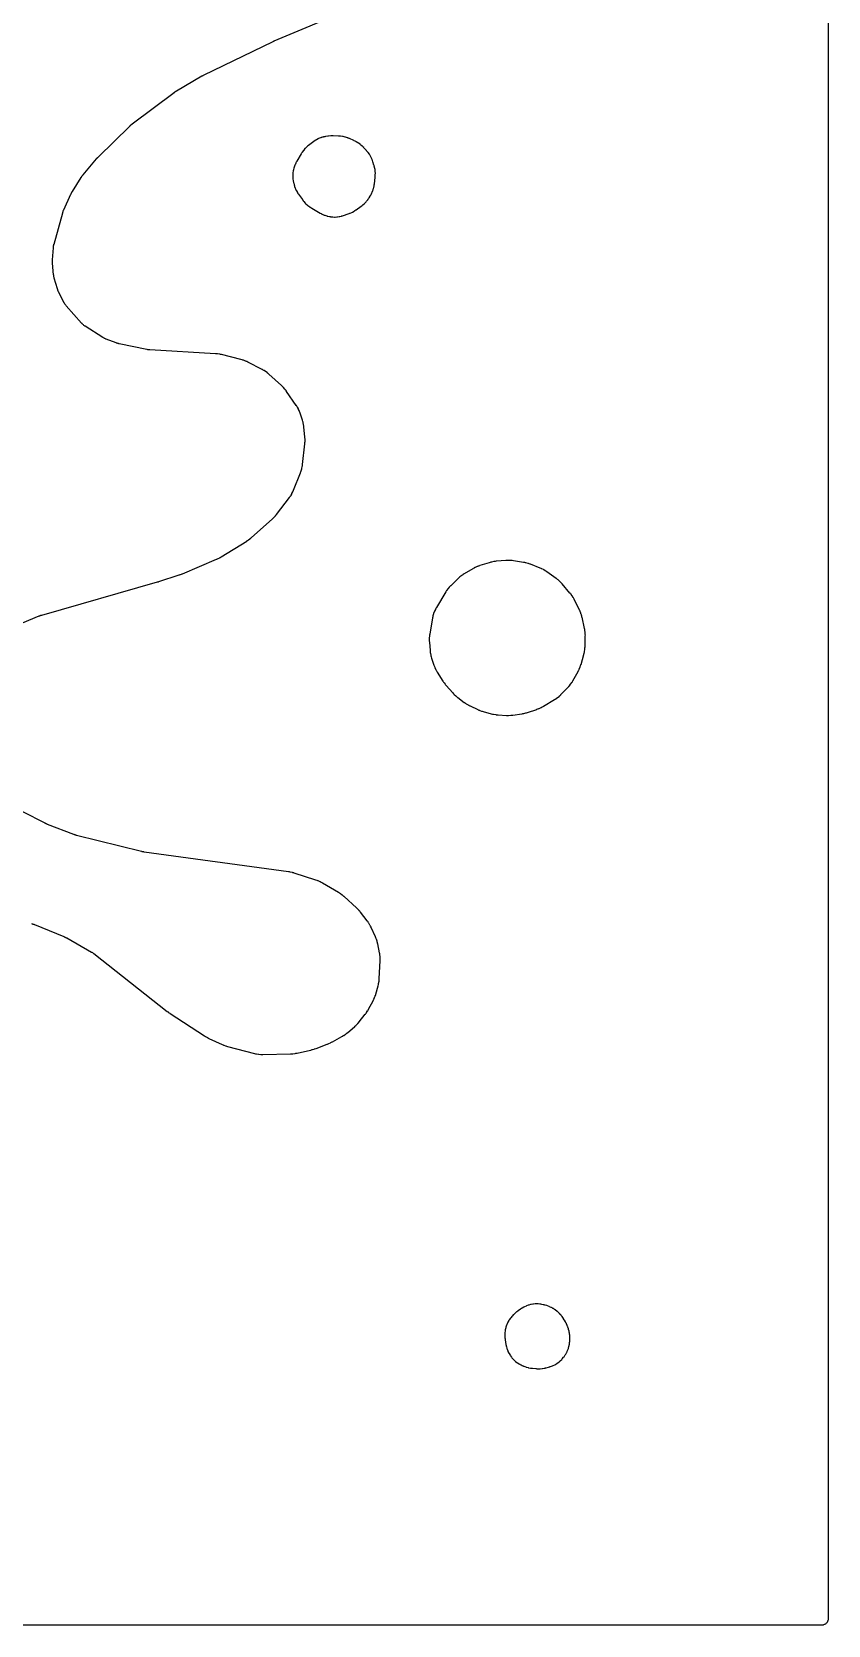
# Model space of a CAD drawing. Header units: millimetres. Extents: x 0 to 300, y 0 to 300.
# Drawn here: x 225 to 300.1, y -0.1 to 150 of the extents above; entities that cross this region are included whole.
import ezdxf

# ---------------------------------------------------------------- set-up
doc = ezdxf.new("R2010")
doc.units = ezdxf.units.MM
doc.layers.add('CUT', color=7, linetype='CONTINUOUS')

msp = doc.modelspace()

# ---------------------------------------------------------------- linework, layer by layer
at = {"layer": 'CUT'}
for points in [[(300.0625, 298.5625), (300.0625, 1.467), (300.0625, 1.4375), (300.0625, 0.5522), (300.0589, 0.4788), (300.0503, 0.4206), (300.036, 0.3635), (300.0162, 0.3082), (299.991, 0.255), (299.9608, 0.2046), (299.9257, 0.1573), (299.8863, 0.1137), (299.8427, 0.0743), (299.7954, 0.0392), (299.745, 0.009), (299.6918, -0.0162), (299.6365, -0.036), (299.5794, -0.0503), (299.5212, -0.0589), (299.4478, -0.0625), (298.5625, -0.0625), (1.4375, -0.0625)], [(223.5553, 94.0991), (225.7163, 94.9873), (225.7279, 94.992), (225.7552, 95.0027), (225.7669, 95.0073), (225.7812, 95.0127), (225.793, 95.017), (225.8205, 95.027), (225.8323, 95.0312), (225.8418, 95.0345), (225.8537, 95.0386), (225.8815, 95.0478), (225.8935, 95.0517), (225.9081, 95.0563), (225.9201, 95.06), (225.9481, 95.0684), (225.9602, 95.072), (236.869, 98.1899), (236.8739, 98.1913), (236.9079, 98.2013), (236.9132, 98.2029), (236.9555, 98.2158), (236.9606, 98.2174), (236.9939, 98.2279), (236.9994, 98.2296), (238.9204, 98.8545), (238.9326, 98.8586), (239.0111, 98.886), (239.0232, 98.8903), (239.1211, 98.9269), (239.1331, 98.9315), (239.2104, 98.9623), (239.2222, 98.9671), (242.4448, 100.3291), (242.4549, 100.3335), (242.5249, 100.3646), (242.5353, 100.3693), (242.5808, 100.3906), (242.6025, 100.4013), (242.7365, 100.4706), (242.757, 100.4817), (242.7921, 100.5016), (242.8016, 100.5071), (242.8667, 100.5457), (242.8772, 100.5521), (245.2837, 102.0445), (245.2945, 102.0513), (245.3643, 102.0967), (245.375, 102.1038), (245.4163, 102.132), (245.4372, 102.1468), (245.5706, 102.2463), (245.5908, 102.262), (245.6296, 102.2936), (245.6395, 102.3018), (245.7029, 102.3557), (245.7126, 102.3641), (247.6632, 104.0954), (247.6739, 104.1052), (247.7428, 104.1694), (247.7533, 104.1794), (247.7938, 104.219), (247.814, 104.2398), (247.9422, 104.3779), (247.9614, 104.3996), (247.9979, 104.4429), (248.0071, 104.4541), (248.066, 104.5277), (248.075, 104.5391), (249.308, 106.1559), (249.3162, 106.1669), (249.3682, 106.2384), (249.3761, 106.2495), (249.4064, 106.2933), (249.4214, 106.316), (249.5143, 106.4638), (249.5411, 106.5112), (249.6202, 106.6669), (249.6319, 106.6914), (249.6539, 106.7399), (249.6593, 106.7524), (249.6939, 106.8339), (249.6991, 106.8465), (250.3498, 108.4796), (250.3546, 108.4922), (250.3853, 108.5745), (250.3899, 108.5872), (250.4072, 108.6371), (250.4155, 108.6628), (250.4649, 108.8288), (250.4779, 108.8813), (250.5121, 109.0511), (250.5169, 109.0777), (250.525, 109.1299), (250.5269, 109.1432), (250.5384, 109.2303), (250.54, 109.2437), (250.7548, 111.2091), (250.7563, 111.2246), (250.7647, 111.3256), (250.7658, 111.3411), (250.7693, 111.4018), (250.7702, 111.433), (250.7712, 111.6354), (250.7706, 111.6666), (250.7677, 111.7274), (250.7668, 111.7429), (250.7594, 111.8439), (250.7581, 111.8595), (250.6689, 112.7581), (250.667, 112.7746), (250.6534, 112.8817), (250.651, 112.8981), (250.6411, 112.9622), (250.6351, 112.9948), (250.5902, 113.2058), (250.5824, 113.2381), (250.5654, 113.3006), (250.5608, 113.3166), (250.5297, 113.4199), (250.5247, 113.4358), (250.3112, 114.079), (250.3066, 114.0924), (250.2756, 114.1789), (250.2707, 114.1921), (250.2509, 114.2436), (250.2401, 114.2698), (250.1671, 114.4356), (250.142, 114.4862), (250.0537, 114.6444), (250.0394, 114.6687), (250.0102, 114.7156), (250.0026, 114.7275), (249.9523, 114.8044), (249.9445, 114.8161), (249.0316, 116.1417), (249.0216, 116.1557), (248.9556, 116.2459), (248.9453, 116.2597), (248.9041, 116.3127), (248.8823, 116.3392), (248.7353, 116.5075), (248.712, 116.5327), (248.665, 116.5807), (248.6528, 116.5928), (248.5723, 116.6704), (248.5598, 116.6821), (247.3745, 117.7609), (247.3647, 117.7696), (247.3002, 117.8258), (247.2901, 117.8344), (247.2506, 117.8673), (247.23, 117.8837), (247.0957, 117.9859), (247.0525, 118.0159), (246.9097, 118.106), (246.8871, 118.1196), (246.8425, 118.1451), (246.831, 118.1515), (246.7558, 118.1923), (246.7441, 118.1984), (245.3957, 118.892), (245.3802, 118.8997), (245.2787, 118.9482), (245.263, 118.9555), (245.2013, 118.9828), (245.1692, 118.996), (244.9588, 119.0751), (244.9261, 119.0863), (244.8616, 119.1064), (244.845, 119.1113), (244.7367, 119.1417), (244.7199, 119.1461), (242.9111, 119.5969), (242.8974, 119.6001), (242.8084, 119.6201), (242.7946, 119.623), (242.7409, 119.6338), (242.7132, 119.6386), (242.5328, 119.666), (242.5049, 119.6696), (242.4504, 119.6752), (242.4364, 119.6765), (242.3454, 119.6839), (242.3314, 119.6848), (236.1387, 120.038), (236.1318, 120.0384), (236.1159, 120.0394), (236.1131, 120.0396), (236.084, 120.0421), (236.0288, 120.0478), (235.9687, 120.056), (235.8966, 120.0683), (235.8635, 120.0746), (233.2479, 120.6236), (233.2408, 120.6251), (233.2244, 120.6287), (233.2216, 120.6293), (233.1921, 120.6364), (233.1358, 120.651), (233.0753, 120.6691), (233.0029, 120.6934), (232.9698, 120.7052), (232.0291, 121.063), (232.0184, 121.0671), (232.0087, 121.071), (231.968, 121.0882), (231.8962, 121.1207), (231.8661, 121.1351), (231.8379, 121.1499), (231.7726, 121.1858), (231.7345, 121.208), (231.722, 121.2157), (231.7112, 121.2224), (230.0521, 122.2761), (230.0431, 122.2819), (230.0372, 122.2857), (229.9991, 122.312), (229.9447, 122.3515), (229.8858, 122.3983), (229.8474, 122.4315), (229.7966, 122.479), (229.759, 122.5169), (229.7301, 122.5475), (229.7212, 122.5573), (229.7133, 122.5662), (228.2756, 124.2032), (228.2298, 124.2608), (228.1511, 124.3685), (228.1002, 124.4464), (228.085, 124.4724), (228.0672, 124.5044), (228.062, 124.5144), (228.0572, 124.5235), (227.5685, 125.4733), (227.5636, 125.4829), (227.5593, 125.4916), (227.5416, 125.5293), (227.5112, 125.5977), (227.499, 125.6269), (227.4883, 125.6551), (227.4645, 125.7215), (227.4514, 125.7611), (227.4473, 125.7745), (227.4439, 125.786), (227.1484, 126.7989), (227.1455, 126.8089), (227.143, 126.818), (227.133, 126.8572), (227.1166, 126.9281), (227.1102, 126.9582), (227.1052, 126.987), (227.0945, 127.0548), (227.0891, 127.095), (227.0876, 127.1084), (227.0864, 127.1201), (226.9785, 128.2191), (226.9776, 128.2286), (226.9769, 128.2373), (226.9744, 128.2744), (226.9714, 128.3413), (226.9705, 128.3696), (226.9706, 128.3965), (226.9719, 128.4596), (226.9734, 128.4969), (226.9742, 128.5093), (226.9749, 128.5201), (227.0584, 129.6586), (227.0593, 129.6697), (227.0601, 129.6797), (227.0649, 129.7227), (227.0752, 129.7997), (227.0802, 129.8322), (227.0862, 129.8629), (227.1015, 129.9346), (227.1115, 129.9767), (227.1152, 129.9907), (227.1185, 130.0028), (227.9416, 132.9551), (227.9436, 132.9619), (227.9481, 132.9778), (227.9489, 132.9805), (227.9578, 133.0092), (227.9758, 133.0636), (227.9973, 133.1221), (228.0258, 133.1918), (228.0395, 133.2237), (228.7091, 134.6983), (228.7154, 134.7117), (228.7302, 134.7429), (228.7366, 134.7563), (228.7444, 134.772), (228.751, 134.7851), (228.7666, 134.8154), (228.7734, 134.8284), (228.779, 134.8388), (228.786, 134.8517), (228.8027, 134.8816), (228.8099, 134.8944), (228.8189, 134.9098), (228.8263, 134.9225), (228.844, 134.9519), (228.8516, 134.9644), (229.6717, 136.2814), (229.6803, 136.295), (229.7007, 136.3265), (229.7095, 136.3399), (229.7204, 136.3561), (229.7295, 136.3694), (229.751, 136.4001), (229.7604, 136.4132), (229.7679, 136.4236), (229.7775, 136.4365), (229.8, 136.4664), (229.8098, 136.4792), (229.8219, 136.4946), (229.8319, 136.5072), (229.8556, 136.5363), (229.8658, 136.5486), (231.1226, 138.0416), (231.1295, 138.0497), (231.1457, 138.0685), (231.1527, 138.0765), (231.1613, 138.0863), (231.1684, 138.0942), (231.1851, 138.1127), (231.1923, 138.1205), (231.1981, 138.1268), (231.2054, 138.1346), (231.2225, 138.1526), (231.2298, 138.1603), (231.2389, 138.1696), (231.2463, 138.1772), (231.2639, 138.1948), (231.2714, 138.2023), (234.2487, 141.1267), (234.2595, 141.1371), (234.2847, 141.1612), (234.2957, 141.1714), (234.3091, 141.1837), (234.3202, 141.1937), (234.3463, 141.2169), (234.3575, 141.2268), (234.3666, 141.2346), (234.378, 141.2442), (234.4049, 141.2665), (234.4165, 141.276), (234.4307, 141.2874), (234.4424, 141.2967), (234.47, 141.3181), (234.4819, 141.3271), (238.4441, 144.2988), (238.4545, 144.3065), (238.4789, 144.3243), (238.4895, 144.3318), (238.5024, 144.341), (238.513, 144.3483), (238.5379, 144.3654), (238.5486, 144.3726), (238.5573, 144.3784), (238.5681, 144.3855), (238.5935, 144.4018), (238.6045, 144.4087), (238.6179, 144.4171), (238.6289, 144.4238), (238.6547, 144.4394), (238.6659, 144.446), (241.0612, 145.8446), (241.0674, 145.8481), (241.0818, 145.8564), (241.0879, 145.8599), (241.103, 145.8684), (241.1105, 145.8726), (241.1282, 145.8823), (241.1358, 145.8864), (241.142, 145.8898), (241.1498, 145.8939), (241.168, 145.9035), (241.1759, 145.9075), (241.1796, 145.9094), (241.1888, 145.9141), (241.2104, 145.9249), (241.2197, 145.9295), (247.7622, 149.0965), (247.7666, 149.0986), (247.777, 149.1036), (247.7814, 149.1057), (247.7921, 149.1107), (247.7975, 149.1132), (247.8101, 149.1191), (247.8155, 149.1216), (247.82, 149.1236), (247.8255, 149.1261), (247.8384, 149.1318), (247.8433, 149.134), (247.8535, 149.1384), (247.8685, 149.1449), (247.875, 149.1476), (262.249, 155.1792)], [(225.0085, 66.0094), (225.0455, 66.0001), (225.1114, 65.982), (225.1392, 65.9738), (225.1654, 65.9652), (225.2264, 65.9439), (225.2623, 65.9306), (225.2741, 65.9259), (225.2844, 65.9218), (228.0525, 64.7849), (228.0657, 64.7794), (228.0965, 64.7662), (228.1096, 64.7604), (228.1255, 64.7533), (228.1386, 64.7473), (228.1689, 64.7331), (228.1818, 64.727), (228.1921, 64.7219), (228.2049, 64.7155), (228.2348, 64.7004), (228.2475, 64.6938), (228.2629, 64.6857), (228.2756, 64.6789), (228.3049, 64.6628), (228.3174, 64.6559), (230.6392, 63.3355), (230.6451, 63.3322), (230.6588, 63.3242), (230.6612, 63.3228), (230.6859, 63.3078), (230.7325, 63.2785), (230.7823, 63.2448), (230.841, 63.2021), (230.8677, 63.1819), (237.7861, 57.748), (237.7963, 57.7401), (237.8634, 57.6898), (237.8738, 57.6821), (237.9594, 57.6206), (237.97, 57.6132), (238.0392, 57.5657), (238.05, 57.5585), (241.3079, 55.4254), (241.3167, 55.4197), (241.3786, 55.3807), (241.3879, 55.375), (241.4289, 55.3502), (241.4489, 55.3386), (241.5749, 55.2689), (241.5945, 55.2585), (241.6289, 55.241), (241.6383, 55.2364), (241.7034, 55.2049), (241.714, 55.1999), (242.9534, 54.6291), (242.9656, 54.6237), (243.0445, 54.5894), (243.0567, 54.5843), (243.1046, 54.5647), (243.1293, 54.5553), (243.2913, 54.4974), (243.3164, 54.489), (243.3659, 54.4738), (243.3786, 54.47), (243.4613, 54.4465), (243.4741, 54.443), (246.0059, 53.7832), (246.0193, 53.7799), (246.1067, 53.7592), (246.1202, 53.7562), (246.173, 53.745), (246.2002, 53.7399), (246.3751, 53.7112), (246.43, 53.7047), (246.6068, 53.6922), (246.6344, 53.6909), (246.6884, 53.6896), (246.7022, 53.6894), (246.7921, 53.6893), (246.8059, 53.6894), (249.4127, 53.7457), (249.4274, 53.7462), (249.5226, 53.7505), (249.5373, 53.7514), (249.5945, 53.7554), (249.6237, 53.7582), (249.8129, 53.7809), (249.842, 53.7851), (249.8985, 53.7947), (249.9129, 53.7974), (250.0065, 53.8156), (250.0209, 53.8186), (251.2933, 54.0995), (251.3142, 54.1045), (251.4494, 54.1394), (251.4701, 54.1452), (251.6381, 54.1951), (251.6586, 54.2016), (251.791, 54.2462), (251.8113, 54.2534), (252.8573, 54.6478), (252.8774, 54.6558), (253.007, 54.7101), (253.0268, 54.7188), (253.1868, 54.7927), (253.2062, 54.8021), (253.3316, 54.8656), (253.3507, 54.8757), (254.2346, 55.364), (254.2479, 55.3715), (254.3336, 55.4218), (254.3467, 55.4297), (254.3973, 55.4612), (254.4229, 55.4779), (254.586, 55.5911), (254.6107, 55.6092), (254.6579, 55.6456), (254.6699, 55.6551), (254.7469, 55.7178), (254.7586, 55.7276), (255.4661, 56.3339), (255.4767, 56.3432), (255.5447, 56.4043), (255.555, 56.4138), (255.595, 56.4514), (255.615, 56.4712), (255.742, 56.6025), (255.7611, 56.6232), (255.7974, 56.6644), (255.8065, 56.6751), (255.8653, 56.7451), (255.8742, 56.756), (256.4464, 57.4712), (256.4549, 57.4821), (256.5094, 57.5534), (256.5176, 57.5645), (256.5494, 57.6082), (256.5651, 57.6309), (256.6639, 57.7807), (256.6785, 57.8041), (256.7061, 57.8505), (256.713, 57.8625), (256.7572, 57.9407), (256.7638, 57.9528), (257.18, 58.7319), (257.1874, 58.7463), (257.2345, 58.8405), (257.2415, 58.8551), (257.2683, 58.9124), (257.2812, 58.9421), (257.3597, 59.1373), (257.371, 59.1677), (257.3914, 59.2275), (257.3964, 59.2429), (257.4277, 59.3435), (257.4323, 59.359), (257.6529, 60.1421), (257.6572, 60.1583), (257.6837, 60.2637), (257.6876, 60.28), (257.7018, 60.3437), (257.7081, 60.3765), (257.7434, 60.5909), (257.7479, 60.6241), (257.7549, 60.689), (257.7564, 60.7056), (257.7651, 60.814), (257.7661, 60.8307), (257.8531, 62.5175), (257.8536, 62.5304), (257.8561, 62.6141), (257.8564, 62.627), (257.8568, 62.6773), (257.8565, 62.7031), (257.8508, 62.8682), (257.8468, 62.9195), (257.827, 63.0835), (257.8234, 63.109), (257.8152, 63.1587), (257.8129, 63.1714), (257.7976, 63.2537), (257.7951, 63.2663), (257.617, 64.1177), (257.6134, 64.1339), (257.5883, 64.2389), (257.5843, 64.2551), (257.5675, 64.3177), (257.558, 64.3495), (257.4908, 64.5546), (257.4795, 64.5859), (257.4559, 64.6463), (257.4497, 64.6616), (257.4076, 64.7611), (257.401, 64.7763), (257.0009, 65.6539), (256.9935, 65.6695), (256.9441, 65.7701), (256.9363, 65.7854), (256.9049, 65.8449), (256.888, 65.875), (256.7723, 66.0668), (256.7536, 66.0958), (256.7156, 66.1513), (256.7057, 66.1654), (256.6398, 66.256), (256.6294, 66.2698), (255.9883, 67.0998), (255.98, 67.1103), (255.9254, 67.1778), (255.9169, 67.1881), (255.8832, 67.2279), (255.8655, 67.2479), (255.7476, 67.3753), (255.729, 67.3945), (255.6919, 67.4312), (255.6823, 67.4405), (255.6191, 67.5002), (255.6093, 67.5092), (254.4445, 68.5621), (254.4332, 68.5721), (254.3585, 68.6362), (254.3469, 68.6459), (254.3011, 68.6833), (254.2772, 68.7018), (254.1188, 68.8183), (254.0939, 68.8356), (254.0446, 68.8682), (254.0319, 68.8764), (253.9484, 68.9285), (253.9355, 68.9364), (252.4162, 69.8328), (252.4017, 69.8411), (252.3072, 69.8934), (252.2925, 69.9013), (252.2349, 69.9311), (252.2049, 69.9456), (252.0079, 70.0341), (251.9772, 70.0469), (251.9166, 70.0701), (251.901, 70.0759), (251.799, 70.1118), (251.7833, 70.1172), (249.7358, 70.776), (249.7232, 70.7798), (249.6412, 70.8043), (249.6285, 70.8079), (249.5789, 70.8215), (249.5533, 70.8279), (249.3864, 70.8658), (249.3606, 70.8711), (249.31, 70.8803), (249.297, 70.8825), (249.2124, 70.8959), (249.1994, 70.8979), (235.5996, 72.7541), (235.5875, 72.7559), (235.5594, 72.7601), (235.5474, 72.762), (235.5327, 72.7644), (235.5207, 72.7664), (235.4927, 72.7714), (235.4808, 72.7736), (235.4711, 72.7755), (235.4591, 72.7779), (235.4313, 72.7836), (235.4194, 72.7862), (235.4048, 72.7894), (235.393, 72.7921), (235.3653, 72.7986), (235.3534, 72.8014), (229.2478, 74.3213), (229.2344, 74.3248), (229.2032, 74.333), (229.1899, 74.3367), (229.1737, 74.3412), (229.1604, 74.3451), (229.1295, 74.3543), (229.1163, 74.3584), (229.1057, 74.3617), (229.0926, 74.3659), (229.062, 74.3761), (229.0489, 74.3806), (229.033, 74.3861), (229.02, 74.3908), (228.9897, 74.4019), (228.9768, 74.4067), (226.5146, 75.3526), (226.503, 75.3572), (226.476, 75.368), (226.4645, 75.3727), (226.4505, 75.3785), (226.4391, 75.3834), (226.4124, 75.3949), (226.401, 75.3999), (226.3919, 75.404), (226.3806, 75.4092), (226.3543, 75.4214), (226.3431, 75.4267), (226.3294, 75.4333), (226.3182, 75.4388), (226.2923, 75.4518), (226.2812, 75.4574), (224.1788, 76.5449)]]:
    msp.add_lwpolyline(points, dxfattribs=at)
for points in [[(249.9426, 135.0682), (249.9679, 135.0195), (250.0561, 134.8672), (250.0704, 134.8438), (250.0994, 134.7987), (250.107, 134.7872), (250.1569, 134.7133), (250.1647, 134.702), (250.5204, 134.2003), (250.5299, 134.1873), (250.5928, 134.1035), (250.6026, 134.0907), (250.6418, 134.0414), (250.6625, 134.0166), (250.7994, 133.8618), (250.8447, 133.8159), (250.9954, 133.6786), (251.0453, 133.6378), (251.2122, 133.5158), (251.2387, 133.4974), (251.2914, 133.4631), (251.3051, 133.4544), (251.3944, 133.3996), (251.4083, 133.3913), (252.1977, 132.9353), (252.2113, 132.9277), (252.3001, 132.8794), (252.3138, 132.8721), (252.3679, 132.8445), (252.3959, 132.8311), (252.5779, 132.7498), (252.6359, 132.7274), (252.8252, 132.6654), (252.855, 132.6565), (252.878, 132.6503), (252.9062, 132.6434), (253.0906, 132.6029), (253.1191, 132.5973), (253.1293, 132.5956), (253.1561, 132.5917), (253.328, 132.5705), (253.3818, 132.5663), (253.5526, 132.5607), (253.6066, 132.5614), (253.7772, 132.5711), (253.8309, 132.5767), (253.9999, 132.6018), (254.0529, 132.6121), (254.2213, 132.6529), (254.2474, 132.6598), (254.2981, 132.6745), (254.311, 132.6784), (254.3948, 132.7048), (254.4076, 132.709), (254.8228, 132.8501), (254.8365, 132.855), (254.9253, 132.8876), (254.9389, 132.8928), (254.9918, 132.9137), (255.0186, 132.925), (255.1887, 133.0019), (255.2405, 133.0284), (255.4023, 133.1214), (255.4272, 133.1366), (255.475, 133.1673), (255.4872, 133.1753), (255.5656, 133.2283), (255.5775, 133.2366), (256.0582, 133.5789), (256.0699, 133.5874), (256.1454, 133.644), (256.1569, 133.6528), (256.2014, 133.6879), (256.2237, 133.7063), (256.364, 133.8283), (256.4059, 133.8684), (256.532, 134.0015), (256.5698, 134.0455), (256.6841, 134.1921), (256.7014, 134.2154), (256.734, 134.2617), (256.7422, 134.2737), (256.7946, 134.352), (256.8025, 134.3642), (256.9019, 134.5209), (256.909, 134.5325), (256.9549, 134.6085), (256.9618, 134.6203), (256.9883, 134.6666), (257.0013, 134.6906), (257.0812, 134.8464), (257.1039, 134.8961), (257.1685, 135.0563), (257.1866, 135.1078), (257.2363, 135.2732), (257.2496, 135.3262), (257.2846, 135.4977), (257.2894, 135.5246), (257.2977, 135.5773), (257.2996, 135.5908), (257.3114, 135.6788), (257.313, 135.6924), (257.3795, 136.295), (257.381, 136.3104), (257.3895, 136.4106), (257.3906, 136.4261), (257.3941, 136.4864), (257.3951, 136.5174), (257.3964, 136.7157), (257.3936, 136.7775), (257.3748, 136.9723), (257.3656, 137.0335), (257.3263, 137.2279), (257.3193, 137.2581), (257.3043, 137.3166), (257.3003, 137.3316), (257.2727, 137.4283), (257.2683, 137.4432), (257.1714, 137.7532), (257.1662, 137.769), (257.1313, 137.8708), (257.1257, 137.8864), (257.1031, 137.9469), (257.0906, 137.9776), (257.0053, 138.1719), (256.9754, 138.231), (256.8708, 138.4122), (256.8345, 138.4677), (256.7088, 138.6386), (256.6884, 138.6647), (256.6473, 138.7146), (256.6366, 138.7272), (256.5659, 138.8084), (256.5548, 138.8207), (256.3075, 139.0891), (256.297, 139.1002), (256.2278, 139.1714), (256.217, 139.1823), (256.1744, 139.224), (256.1521, 139.2448), (256.0054, 139.3746), (255.9576, 139.4127), (255.8007, 139.5253), (255.7493, 139.5583), (255.5795, 139.6557), (255.5526, 139.6702), (255.4994, 139.6972), (255.4857, 139.704), (255.396, 139.7466), (255.3821, 139.753), (254.9543, 139.9434), (254.9413, 139.949), (254.8562, 139.9844), (254.8431, 139.9897), (254.7915, 140.0098), (254.7648, 140.0195), (254.5925, 140.0774), (254.538, 140.0929), (254.3634, 140.1337), (254.3077, 140.1439), (254.1276, 140.1684), (254.0994, 140.1716), (254.0443, 140.1764), (254.0301, 140.1775), (253.9382, 140.1834), (253.924, 140.1841), (253.4215, 140.2045), (253.4056, 140.2049), (253.3021, 140.2064), (253.2862, 140.2064), (253.224, 140.2056), (253.1922, 140.2044), (252.9885, 140.191), (252.9252, 140.1834), (252.7241, 140.1485), (252.6929, 140.1422), (252.6323, 140.1283), (252.6168, 140.1246), (252.5165, 140.0988), (252.5012, 140.0946), (252.4199, 140.0715), (252.4062, 140.0674), (252.3177, 140.0398), (252.3042, 140.0354), (252.2514, 140.0176), (252.2246, 140.0078), (252.0544, 139.9412), (252.0023, 139.9179), (251.8414, 139.8365), (251.7918, 139.8084), (251.6372, 139.7107), (251.6135, 139.6949), (251.5678, 139.663), (251.5563, 139.6547), (251.4816, 139.5997), (251.4702, 139.5911), (251.1021, 139.3063), (251.0908, 139.2973), (251.0181, 139.2382), (251.007, 139.229), (250.9642, 139.1924), (250.9427, 139.1732), (250.8081, 139.0466), (250.768, 139.0052), (250.6478, 138.8682), (250.6119, 138.823), (250.504, 138.6731), (250.4877, 138.6493), (250.457, 138.6021), (250.4493, 138.5899), (250.4002, 138.5101), (250.3928, 138.4977), (249.9939, 137.8136), (249.9872, 137.8018), (249.9445, 137.7247), (249.9381, 137.7128), (249.9135, 137.6659), (249.9015, 137.6416), (249.8279, 137.4842), (249.8072, 137.4341), (249.7481, 137.2707), (249.7394, 137.2451), (249.7325, 137.2228), (249.7246, 137.1951), (249.6776, 137.0142), (249.671, 136.9862), (249.6643, 136.9538), (249.6588, 136.9239), (249.6286, 136.7311), (249.6223, 136.6706), (249.6119, 136.4785), (249.6117, 136.4176), (249.6209, 136.2254), (249.6269, 136.1648), (249.6559, 135.9719), (249.6612, 135.9419), (249.673, 135.8837), (249.6762, 135.8688), (249.6983, 135.7724), (249.7019, 135.7576), (249.734, 135.632), (249.7376, 135.6187), (249.7617, 135.5328), (249.7655, 135.5196), (249.7812, 135.4683), (249.7898, 135.4423), (249.8489, 135.2765), (249.8696, 135.2257)], [(262.6954, 91.0215), (262.7009, 91.0042), (262.9136, 90.3678), (262.9195, 90.3509), (262.9599, 90.2411), (262.9664, 90.2243), (262.9926, 90.1592), (263.007, 90.1262), (263.1071, 89.915), (263.1235, 89.8829), (263.1573, 89.8214), (263.1662, 89.8058), (263.2255, 89.705), (263.2349, 89.6896), (263.7713, 88.8387), (263.7779, 88.8285), (263.8212, 88.7628), (263.8279, 88.7528), (263.8548, 88.7138), (263.8689, 88.6942), (263.9632, 88.5683), (263.9782, 88.5492), (264.008, 88.5125), (264.0158, 88.5032), (264.0667, 88.4432), (264.0746, 88.4341), (264.686, 87.7424), (264.6963, 87.7311), (264.7638, 87.6585), (264.7744, 87.6474), (264.816, 87.6049), (264.8379, 87.5836), (264.9836, 87.4492), (265.0065, 87.4291), (265.0523, 87.391), (265.0641, 87.3814), (265.1419, 87.3199), (265.154, 87.3106), (265.7806, 86.8407), (265.793, 86.8316), (265.8741, 86.774), (265.8867, 86.7652), (265.9363, 86.7319), (265.9622, 86.7154), (266.1327, 86.6129), (266.1593, 86.5978), (266.2121, 86.5696), (266.2257, 86.5626), (266.3147, 86.5179), (266.3284, 86.5113), (267.0627, 86.1663), (267.0744, 86.1609), (267.1507, 86.127), (267.1625, 86.1219), (267.2089, 86.1025), (267.2328, 86.0931), (267.3895, 86.0353), (267.4139, 86.0269), (267.4617, 86.0115), (267.474, 86.0077), (267.5541, 85.9839), (267.5664, 85.9804), (268.3077, 85.777), (268.3232, 85.7729), (268.424, 85.7481), (268.4396, 85.7445), (268.5006, 85.7312), (268.532, 85.7253), (268.7369, 85.6919), (268.7686, 85.6876), (268.8306, 85.6809), (268.8465, 85.6794), (268.95, 85.671), (268.966, 85.6699), (269.7429, 85.6273), (269.7578, 85.6267), (269.8547, 85.6238), (269.8696, 85.6236), (269.9279, 85.6233), (269.9577, 85.6239), (270.1512, 85.6325), (270.181, 85.6346), (270.239, 85.6401), (270.2538, 85.6417), (270.35, 85.6532), (270.3648, 85.6552), (271.2069, 85.7775), (271.22, 85.7795), (271.3047, 85.7937), (271.3177, 85.7961), (271.3684, 85.8057), (271.3943, 85.8112), (271.5614, 85.8508), (271.587, 85.8574), (271.6367, 85.8715), (271.6493, 85.8753), (271.7314, 85.9005), (271.744, 85.9045), (272.6026, 86.1895), (272.6181, 86.1949), (272.7187, 86.2313), (272.734, 86.2371), (272.7938, 86.2607), (272.824, 86.2736), (273.0183, 86.3627), (273.0478, 86.3772), (273.1046, 86.4071), (273.119, 86.415), (273.2122, 86.4674), (273.2264, 86.4757), (274.2842, 87.1095), (274.2952, 87.1162), (274.3664, 87.161), (274.3773, 87.168), (274.4195, 87.1958), (274.4408, 87.2105), (274.5752, 87.3077), (274.6157, 87.3398), (274.7412, 87.4482), (274.7605, 87.4655), (274.7973, 87.5001), (274.8066, 87.5091), (274.8665, 87.568), (274.8757, 87.5772), (275.5577, 88.2774), (275.5668, 88.2869), (275.625, 88.3493), (275.6338, 88.359), (275.668, 88.3973), (275.685, 88.4173), (275.7914, 88.5476), (275.8228, 88.5897), (275.9175, 88.7289), (275.9318, 88.7509), (275.9587, 88.7945), (275.9655, 88.8058), (276.0087, 88.8793), (276.0153, 88.8907), (276.4934, 89.7461), (276.5018, 89.7617), (276.5549, 89.8635), (276.5628, 89.8793), (276.5928, 89.9413), (276.6073, 89.9736), (276.695, 90.1857), (276.7075, 90.2188), (276.73, 90.2839), (276.7355, 90.3007), (276.7699, 90.4103), (276.7749, 90.4272), (277.0373, 91.3604), (277.0419, 91.3781), (277.0705, 91.493), (277.0746, 91.5108), (277.0897, 91.5803), (277.0963, 91.6161), (277.1323, 91.8502), (277.1367, 91.8863), (277.1432, 91.9571), (277.1446, 91.9753), (277.1519, 92.0936), (277.1527, 92.1118), (277.1824, 93.0716), (277.1827, 93.0842), (277.1835, 93.1665), (277.1835, 93.1792), (277.1829, 93.2287), (277.1821, 93.254), (277.1734, 93.4161), (277.1686, 93.4665), (277.1463, 93.6272), (277.1423, 93.6522), (277.1334, 93.7009), (277.131, 93.7134), (277.1146, 93.794), (277.1119, 93.8064), (276.8717, 94.8693), (276.8674, 94.8869), (276.8381, 95.0007), (276.8333, 95.0181), (276.8137, 95.0858), (276.8025, 95.1202), (276.7236, 95.3414), (276.7104, 95.375), (276.6828, 95.4399), (276.6754, 95.4564), (276.6261, 95.5631), (276.6183, 95.5793), (276.1348, 96.5469), (276.1292, 96.5579), (276.0919, 96.6287), (276.0861, 96.6396), (276.0628, 96.6817), (276.0505, 96.703), (275.9686, 96.838), (275.9413, 96.879), (275.8486, 97.0068), (275.8337, 97.0264), (275.8039, 97.0642), (275.7962, 97.0738), (275.7453, 97.1356), (275.7373, 97.145), (274.9969, 98.0069), (274.9851, 98.0204), (274.9066, 98.1063), (274.8944, 98.1194), (274.8458, 98.1696), (274.8201, 98.1945), (274.6486, 98.3517), (274.6215, 98.3751), (274.5673, 98.4191), (274.5532, 98.4302), (274.4607, 98.5008), (274.4463, 98.5115), (273.5563, 99.1499), (273.5462, 99.157), (273.4799, 99.2025), (273.4696, 99.2094), (273.4291, 99.236), (273.4082, 99.2492), (273.272, 99.3307), (273.2285, 99.3544), (273.086, 99.4245), (273.0636, 99.435), (273.0193, 99.4545), (273.008, 99.4594), (272.9337, 99.4904), (272.9222, 99.495), (272.0092, 99.854), (271.994, 99.8598), (271.8943, 99.8959), (271.8789, 99.9012), (271.8185, 99.9213), (271.7873, 99.9307), (271.5829, 99.9864), (271.5512, 99.9941), (271.489, 100.0074), (271.473, 100.0106), (271.3688, 100.0301), (271.3527, 100.0328), (270.4262, 100.1797), (270.4086, 100.1822), (270.2938, 100.1969), (270.2761, 100.1989), (270.2069, 100.2057), (270.1714, 100.2081), (269.9403, 100.217), (269.9047, 100.2173), (269.8352, 100.2159), (269.8174, 100.2152), (269.7018, 100.2094), (269.6841, 100.2082), (268.8069, 100.1376), (268.79, 100.136), (268.6803, 100.124), (268.6634, 100.122), (268.5978, 100.1129), (268.5643, 100.1073), (268.348, 100.0649), (268.3149, 100.0575), (268.2507, 100.0411), (268.2343, 100.0366), (268.1283, 100.0063), (268.112, 100.0014), (267.2354, 99.7239), (267.2193, 99.7185), (267.1153, 99.6823), (267.0993, 99.6765), (267.0375, 99.653), (267.0062, 99.6401), (266.8051, 99.5504), (266.7746, 99.5357), (266.7158, 99.5054), (266.7009, 99.4974), (266.6044, 99.4441), (266.5897, 99.4357), (265.7712, 98.9532), (265.7558, 98.9438), (265.6566, 98.8812), (265.6415, 98.8714), (265.5831, 98.832), (265.5538, 98.811), (265.3677, 98.6686), (265.3397, 98.6458), (265.2865, 98.5998), (265.273, 98.5878), (265.1866, 98.5084), (265.1735, 98.496), (264.4953, 97.8339), (264.4862, 97.8249), (264.4278, 97.7653), (264.4189, 97.756), (264.3845, 97.7195), (264.3674, 97.7004), (264.2598, 97.5758), (264.228, 97.5355), (264.1315, 97.4022), (264.1169, 97.3811), (264.0893, 97.3392), (264.0823, 97.3284), (264.0379, 97.2578), (264.0311, 97.2469), (263.147, 95.7741), (263.14, 95.7622), (263.0956, 95.6843), (263.0889, 95.6722), (263.0633, 95.6247), (263.0508, 95.6001), (262.974, 95.4407), (262.9524, 95.3899), (262.8915, 95.2263), (262.8746, 95.1737), (262.8283, 95.0029), (262.8217, 94.9761), (262.81, 94.9235), (262.8072, 94.91), (262.7898, 94.822), (262.7872, 94.8084), (262.5194, 93.2714), (262.5174, 93.2589), (262.505, 93.1775), (262.5032, 93.1649), (262.4968, 93.1158), (262.494, 93.0906), (262.4797, 92.9288), (262.4774, 92.8782), (262.4768, 92.7158), (262.4773, 92.6904), (262.4792, 92.6409), (262.4798, 92.6283), (262.4847, 92.5461), (262.4856, 92.5334), (262.5496, 91.7442), (262.5513, 91.7262), (262.5644, 91.6092), (262.5667, 91.5912), (262.5766, 91.5213), (262.5828, 91.4856), (262.6299, 91.2551), (262.6383, 91.2199), (262.6566, 91.1516), (262.6615, 91.1342)], [(269.9664, 25.5589), (269.9935, 25.5087), (270.0865, 25.354), (270.1182, 25.3066), (270.2255, 25.1615), (270.2616, 25.1172), (270.3822, 24.983), (270.4223, 24.9424), (270.5552, 24.8202), (270.599, 24.7836), (270.7428, 24.6746), (270.7899, 24.6423), (270.9455, 24.5461), (270.9702, 24.5317), (271.0189, 24.5047), (271.0315, 24.4979), (271.1137, 24.4549), (271.1264, 24.4484), (271.2144, 24.405), (271.2269, 24.399), (271.3085, 24.3611), (271.3211, 24.3554), (271.3707, 24.3337), (271.3963, 24.3232), (271.5621, 24.2597), (271.6147, 24.2423), (271.7833, 24.195), (271.8372, 24.1825), (272.0118, 24.1505), (272.0392, 24.1461), (272.0928, 24.1389), (272.1065, 24.1372), (272.196, 24.1271), (272.2098, 24.1257), (272.5288, 24.0973), (272.5418, 24.0962), (272.6265, 24.0905), (272.6396, 24.0898), (272.6906, 24.0875), (272.7167, 24.0869), (272.8842, 24.0866), (272.9364, 24.0887), (273.101, 24.1028), (273.1528, 24.1095), (273.3178, 24.1383), (273.3435, 24.1433), (273.3933, 24.1542), (273.4061, 24.1572), (273.4886, 24.1772), (273.5012, 24.1804), (273.7107, 24.236), (273.7248, 24.2399), (273.8164, 24.2666), (273.8304, 24.2709), (273.885, 24.2883), (273.9127, 24.2979), (274.0889, 24.3636), (274.1427, 24.3868), (274.3093, 24.4683), (274.3607, 24.4967), (274.5207, 24.5954), (274.5453, 24.6114), (274.5604, 24.6218), (274.5853, 24.6399), (274.7446, 24.7618), (274.7686, 24.7811), (274.7898, 24.7992), (274.8139, 24.8209), (274.9646, 24.9637), (275.0091, 25.0107), (275.1416, 25.1667), (275.1808, 25.2183), (275.2973, 25.39), (275.3148, 25.4173), (275.3292, 25.4413), (275.3452, 25.4696), (275.4441, 25.6559), (275.4586, 25.685), (275.4706, 25.7109), (275.4835, 25.7408), (275.5608, 25.9347), (275.5816, 25.9964), (275.6374, 26.1975), (275.6453, 26.2292), (275.6589, 26.2912), (275.6622, 26.3072), (275.6822, 26.4112), (275.685, 26.4272), (275.6874, 26.4419), (275.6897, 26.4574), (275.7035, 26.558), (275.7055, 26.5735), (275.7122, 26.6342), (275.7148, 26.6653), (275.7264, 26.8653), (275.7268, 26.9278), (275.7175, 27.1279), (275.7153, 27.1591), (275.7093, 27.2198), (275.7076, 27.2353), (275.695, 27.3361), (275.6928, 27.3516), (275.6796, 27.4385), (275.6775, 27.4514), (275.663, 27.535), (275.6606, 27.5479), (275.6508, 27.5979), (275.6452, 27.6234), (275.6058, 27.7861), (275.5914, 27.8362), (275.538, 27.9949), (275.5291, 28.0194), (275.5108, 28.067), (275.506, 28.0792), (275.4737, 28.1577), (275.4686, 28.1697), (275.4024, 28.3215), (275.3967, 28.334), (275.3592, 28.4149), (275.3533, 28.4273), (275.3296, 28.4754), (275.3169, 28.4998), (275.2321, 28.6539), (275.2035, 28.7007), (275.105, 28.8464), (275.0891, 28.8688), (275.057, 28.9118), (275.0487, 28.9227), (274.9938, 28.993), (274.9852, 29.0037), (274.9018, 29.1057), (274.8908, 29.1188), (274.8181, 29.2026), (274.8067, 29.2153), (274.7617, 29.2643), (274.7379, 29.2888), (274.581, 29.4412), (274.5295, 29.4859), (274.3563, 29.6195), (274.3287, 29.6396), (274.2738, 29.6772), (274.2596, 29.6866), (274.1663, 29.7466), (274.1518, 29.7557), (274.1434, 29.7607), (274.1318, 29.7676), (274.0559, 29.8111), (274.0442, 29.8177), (273.998, 29.8428), (273.9741, 29.8552), (273.8189, 29.9308), (273.7695, 29.9522), (273.6104, 30.0128), (273.5593, 30.0296), (273.3932, 30.0764), (273.3671, 30.0831), (273.3159, 30.095), (273.3028, 30.0979), (273.2171, 30.1159), (273.2039, 30.1185), (273.0852, 30.1406), (273.0722, 30.1429), (272.9877, 30.1568), (272.9747, 30.1587), (272.9237, 30.166), (272.8975, 30.1691), (272.7294, 30.1853), (272.6768, 30.1881), (272.5102, 30.1896), (272.4575, 30.1877), (272.2919, 30.1746), (272.2394, 30.168), (272.0729, 30.1399), (272.0205, 30.1286), (271.854, 30.0849), (271.8025, 30.0689), (271.6424, 30.011), (271.5926, 29.9905), (271.4381, 29.9184), (271.3904, 29.8934), (271.241, 29.8066), (271.218, 29.7926), (271.1737, 29.7641), (271.1624, 29.7567), (271.0899, 29.7077), (271.0788, 29.7), (270.8394, 29.5304), (270.8256, 29.5204), (270.7372, 29.4539), (270.7237, 29.4435), (270.6718, 29.4021), (270.6458, 29.3801), (270.4809, 29.2326), (270.4562, 29.2092), (270.4093, 29.1622), (270.3975, 29.15), (270.3215, 29.0694), (270.31, 29.0569), (270.2705, 29.0125), (270.2605, 29.0009), (270.1966, 28.9253), (270.1869, 28.9136), (270.1496, 28.8672), (270.1312, 28.843), (270.0168, 28.6847), (269.9836, 28.6336), (269.8872, 28.4669), (269.8595, 28.4127), (269.7805, 28.2371), (269.7583, 28.1803), (269.6975, 27.9976), (269.6813, 27.9389), (269.6387, 27.7483), (269.6329, 27.7184), (269.6295, 27.6988), (269.6253, 27.67), (269.6026, 27.4818), (269.5998, 27.4528), (269.599, 27.4417), (269.5977, 27.4138), (269.5932, 27.2352), (269.5944, 27.1795), (269.6065, 27.0012), (269.6091, 26.9734), (269.6153, 26.9193), (269.617, 26.9055), (269.6295, 26.8158), (269.6315, 26.802), (269.7005, 26.3769), (269.703, 26.3628), (269.72, 26.2716), (269.7228, 26.2576), (269.7343, 26.2031), (269.7409, 26.1753), (269.7872, 25.9983), (269.8043, 25.9438), (269.8664, 25.7743), (269.8885, 25.7217)]]:
    msp.add_lwpolyline(points, close=True, dxfattribs=at)

doc.saveas('drawing.dxf')
